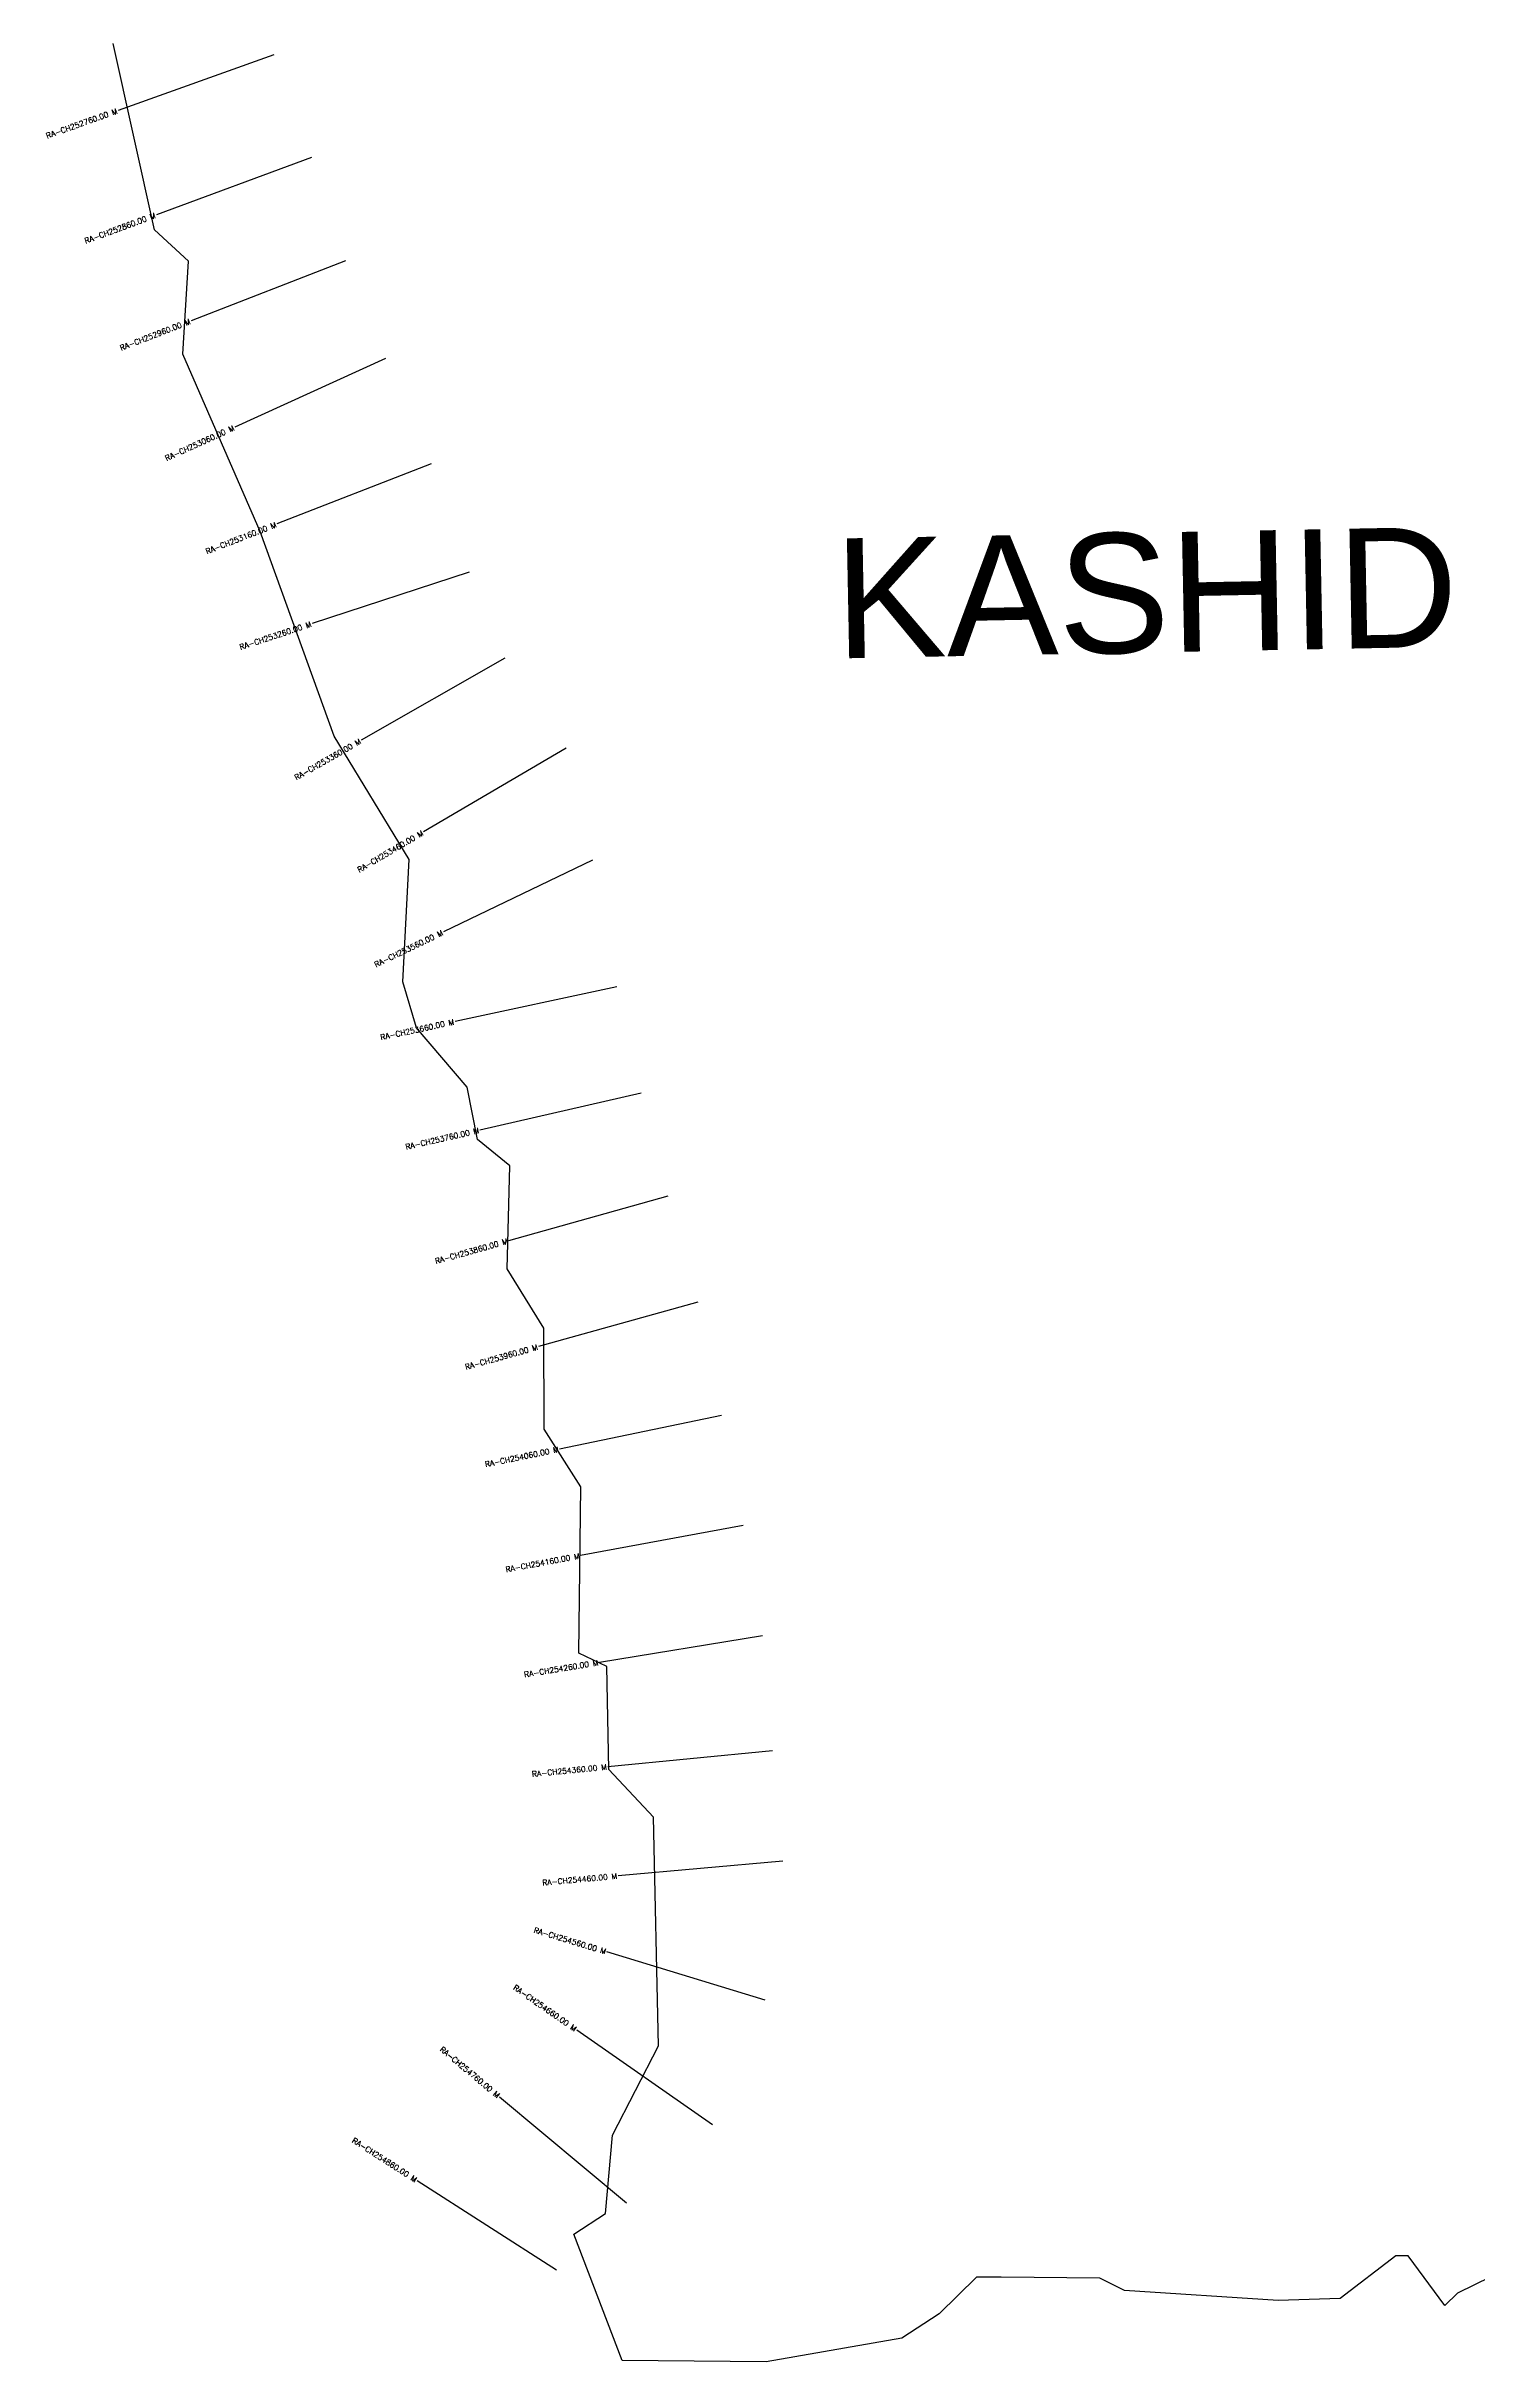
# Model space of a CAD drawing. Header units: metres. Extents: x 277546 to 280849, y 2038994 to 2043106.
# Drawn here: x 278353 to 279651, y 2038994 to 2041094 of the extents above; entities that cross this region are included whole.
import ezdxf
from ezdxf.enums import TextEntityAlignment as Align

# ---------------------------------------------------------------- set-up
doc = ezdxf.new("R2010")
doc.units = ezdxf.units.M
for name, color, linetype in [('CS', 134, 'Continuous'), ('CSMark', 6, 'Continuous'), ('VILLAGE BOUNDRY', 10, 'Continuous'), ('VILLAGE NAME', 250, 'Continuous')]:
    doc.layers.add(name, color=color, linetype=linetype)
doc.styles.get("Standard").update_dxf_attribs({"font": 'simplex.shx'})

msp = doc.modelspace()

# ---------------------------------------------------------------- linework, layer by layer
at = {"layer": 'CS'}
for p, q in [((278559.1, 2041086.4), (278417.9, 2041035.9)), ((278593.2, 2040993.2), (278452.5, 2040941.3)), ((278624, 2040899.4), (278484.2, 2040845.2)), ((278660.2, 2040810.9), (278523.7, 2040748.7)), ((278701.6, 2040715.4), (278561.9, 2040660.8)), ((278736.2, 2040617.2), (278593.7, 2040570.4)), ((278768.6, 2040539), (278638.4, 2040464.6)), ((278824.3, 2040457.5), (278694.9, 2040381.6)), ((278848, 2040355.9), (278712.9, 2040290.8)), ((278870.1, 2040240.8), (278723.4, 2040209.4)), ((278892.3, 2040144.3), (278746, 2040111)), ((278916.4, 2040051.1), (278771.9, 2040010.6)), ((278943.6, 2039954.8), (278799.2, 2039914.5)), ((278965.1, 2039851.9), (278818.2, 2039821.6)), ((278984.8, 2039752.4), (278837.3, 2039724.9)), ((279002.3, 2039652.3), (278854.3, 2039628)), ((279011.3, 2039547.9), (278862, 2039533.4)), ((279020.8, 2039447.8), (278871.4, 2039434.4)), ((279004.7, 2039321.8), (278861.2, 2039365.4)), ((278956.8, 2039208.7), (278833.7, 2039294.5)), ((278878.8, 2039137.5), (278763.7, 2039233.7)), ((278815.3, 2039076.8), (278689, 2039157.8))]:
    msp.add_line(p, q, dxfattribs=at)
at = {"layer": 'VILLAGE BOUNDRY', "flags": 128}
msp.add_lwpolyline([(279767.1, 2039121.8), (279632.4, 2039055.8), (279621.1, 2039044.7), (279587.9, 2039089.7), (279576.7, 2039089.8), (279526.1, 2039051.1), (279470, 2039049.3), (279330.4, 2039058.2), (279308.1, 2039069.6), (279218.6, 2039070.3), (279196.2, 2039070.5), (279162.4, 2039037.2), (279128.7, 2039015.1), (279005.5, 2038993.7), (278875.1, 2038994.7), (278831.2, 2039109.3), (278859.7, 2039128.2), (278866.1, 2039199.2), (278908, 2039280.2), (278903.4, 2039487.6), (278862.9, 2039531), (278861.1, 2039624.3), (278835.8, 2039636.4), (278837.6, 2039787.4), (278804.3, 2039839.6), (278803.9, 2039931.4), (278770.6, 2039985.1), (278773.1, 2040078.4), (278743.7, 2040102.4), (278734.4, 2040149.9), (278688.4, 2040203.7), (278676.1, 2040245.3), (278681.7, 2040356.3), (278613.7, 2040468.2), (278546.6, 2040654), (278476.4, 2040814.8), (278481.6, 2040899.1), (278450.9, 2040927.6), (278413.3, 2041096.8)], dxfattribs=at)

# ---------------------------------------------------------------- texts
at = {"layer": 'CSMark'}
for s, rotation, p in [('RA-CH252760.00 M', 19.6407, (278416.9, 2041035.6)), ('RA-CH252860.00 M', 20.2472, (278451.5, 2040940.9)), ('RA-CH252960.00 M', 21.203, (278483.2, 2040844.8)), ('RA-CH253060.00 M', 24.4842, (278522.8, 2040748.3)), ('RA-CH253160.00 M', 21.3589, (278561, 2040660.4)), ('RA-CH253260.00 M', 18.1687, (278592.8, 2040570.1)), ('RA-CH253360.00 M', 29.743, (278637.5, 2040464.1)), ('RA-CH253460.00 M', 30.4308, (278694.1, 2040381)), ('RA-CH253560.00 M', 25.7533, (278712, 2040290.3)), ('RA-CH253660.00 M', 12.0702, (278722.4, 2040209.2)), ('RA-CH253760.00 M', 12.8505, (278745, 2040110.7)), ('RA-CH253860.00 M', 15.6644, (278771, 2040010.3)), ('RA-CH253960.00 M', 15.6181, (278798.2, 2039914.2)), ('RA-CH254060.00 M', 11.6718, (278817.3, 2039821.4)), ('RA-CH254160.00 M', 10.5739, (278836.3, 2039724.7)), ('RA-CH254260.00 M', 9.2903, (278853.3, 2039627.9)), ('RA-CH254360.00 M', 5.5349, (278861, 2039533.3)), ('RA-CH254460.00 M', 5.1526, (278870.4, 2039434.3)), ('RA-CH254560.00 M', 343.1017, (278860.2, 2039365.7)), ('RA-CH254660.00 M', 325.1363, (278832.9, 2039295)), ('RA-CH254760.00 M', 320.1198, (278763, 2039234.4)), ('RA-CH254860.00 M', 327.3498, (278688.2, 2039158.3))]:
    msp.add_text(s, height=5, rotation=rotation, dxfattribs=at).set_placement(p, align=Align.MIDDLE_RIGHT)
at = {"layer": 'VILLAGE NAME', "insert": (279066.3, 2040647.5), "char_height": 108.748, "attachment_point": 1, "rotation": 1.1028}
msp.add_mtext_dynamic_manual_height_columns('{\\fArial|b0|i0|c0|p34;KASHID}', width=726.929, gutter_width=543.7, heights=[0], dxfattribs=at)

doc.saveas('drawing.dxf')
